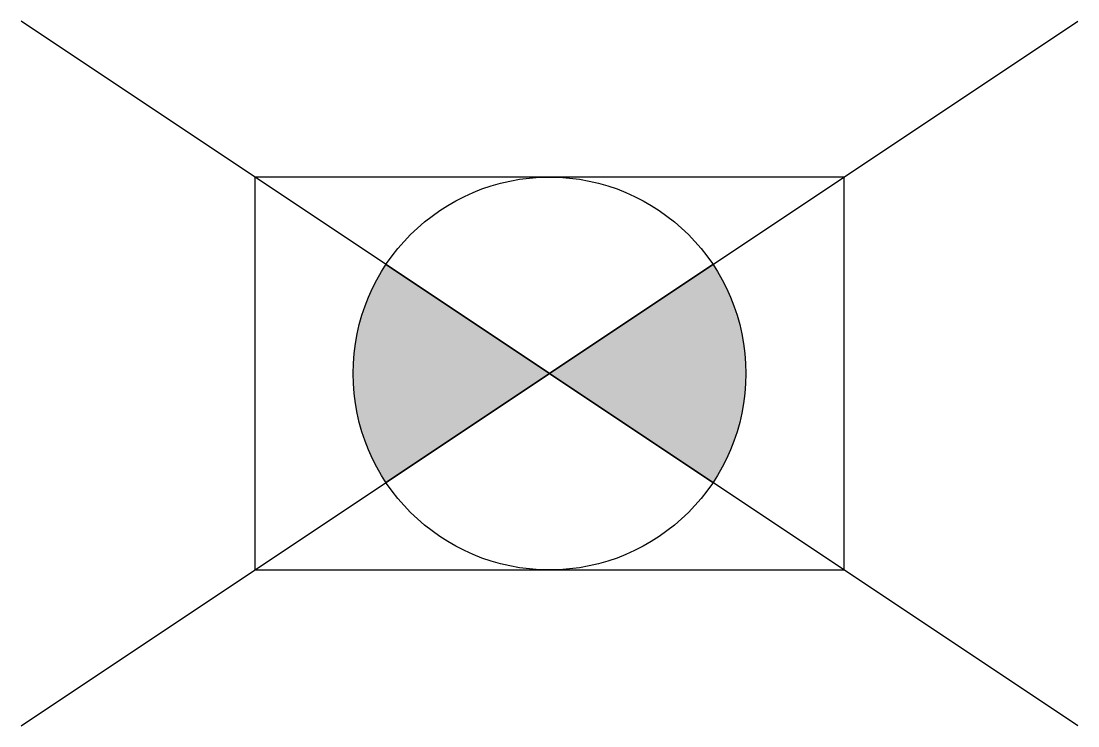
# Model space of a CAD drawing. Header units: metres. Extents: x -2.82 to 2.82, y -1.88 to 1.88.
import ezdxf

# ---------------------------------------------------------------- set-up
doc = ezdxf.new("R2010")
doc.units = ezdxf.units.M
doc.layers.get('0').update_dxf_attribs({"color": 150})

msp = doc.modelspace()

# ---------------------------------------------------------------- hatches: boundary and pattern name
for points in [[(-0.8737, 0.5824, 0.148069), (-1.05, 0, 0.148069), (-0.8737, -0.5824), (0, 0)], [(0, 0), (0.8737, -0.5824, 0.148069), (1.05, 0, 0.148069), (0.8737, 0.5824)]]:
    msp.add_hatch(color=256).paths.add_polyline_path(points)

# ---------------------------------------------------------------- linework, layer by layer
for p, q in [((2.825, -1.8833), (-2.825, 1.8833)), ((-2.825, -1.8833), (2.825, 1.8833)), ((0.8737, 0.5824), (-0.8737, -0.5824)), ((-0.8737, 0.5824), (0.8737, -0.5824)), ((-0.8737, -0.5824), (0.8737, 0.5824))]:
    msp.add_line(p, q)
at = {"flags": 128}
msp.add_lwpolyline([(-1.575, -1.05), (1.575, -1.05), (1.575, 1.05), (-1.575, 1.05)], close=True, dxfattribs=at)
msp.add_circle((0, 0), 1.05)

doc.saveas('drawing.dxf')
